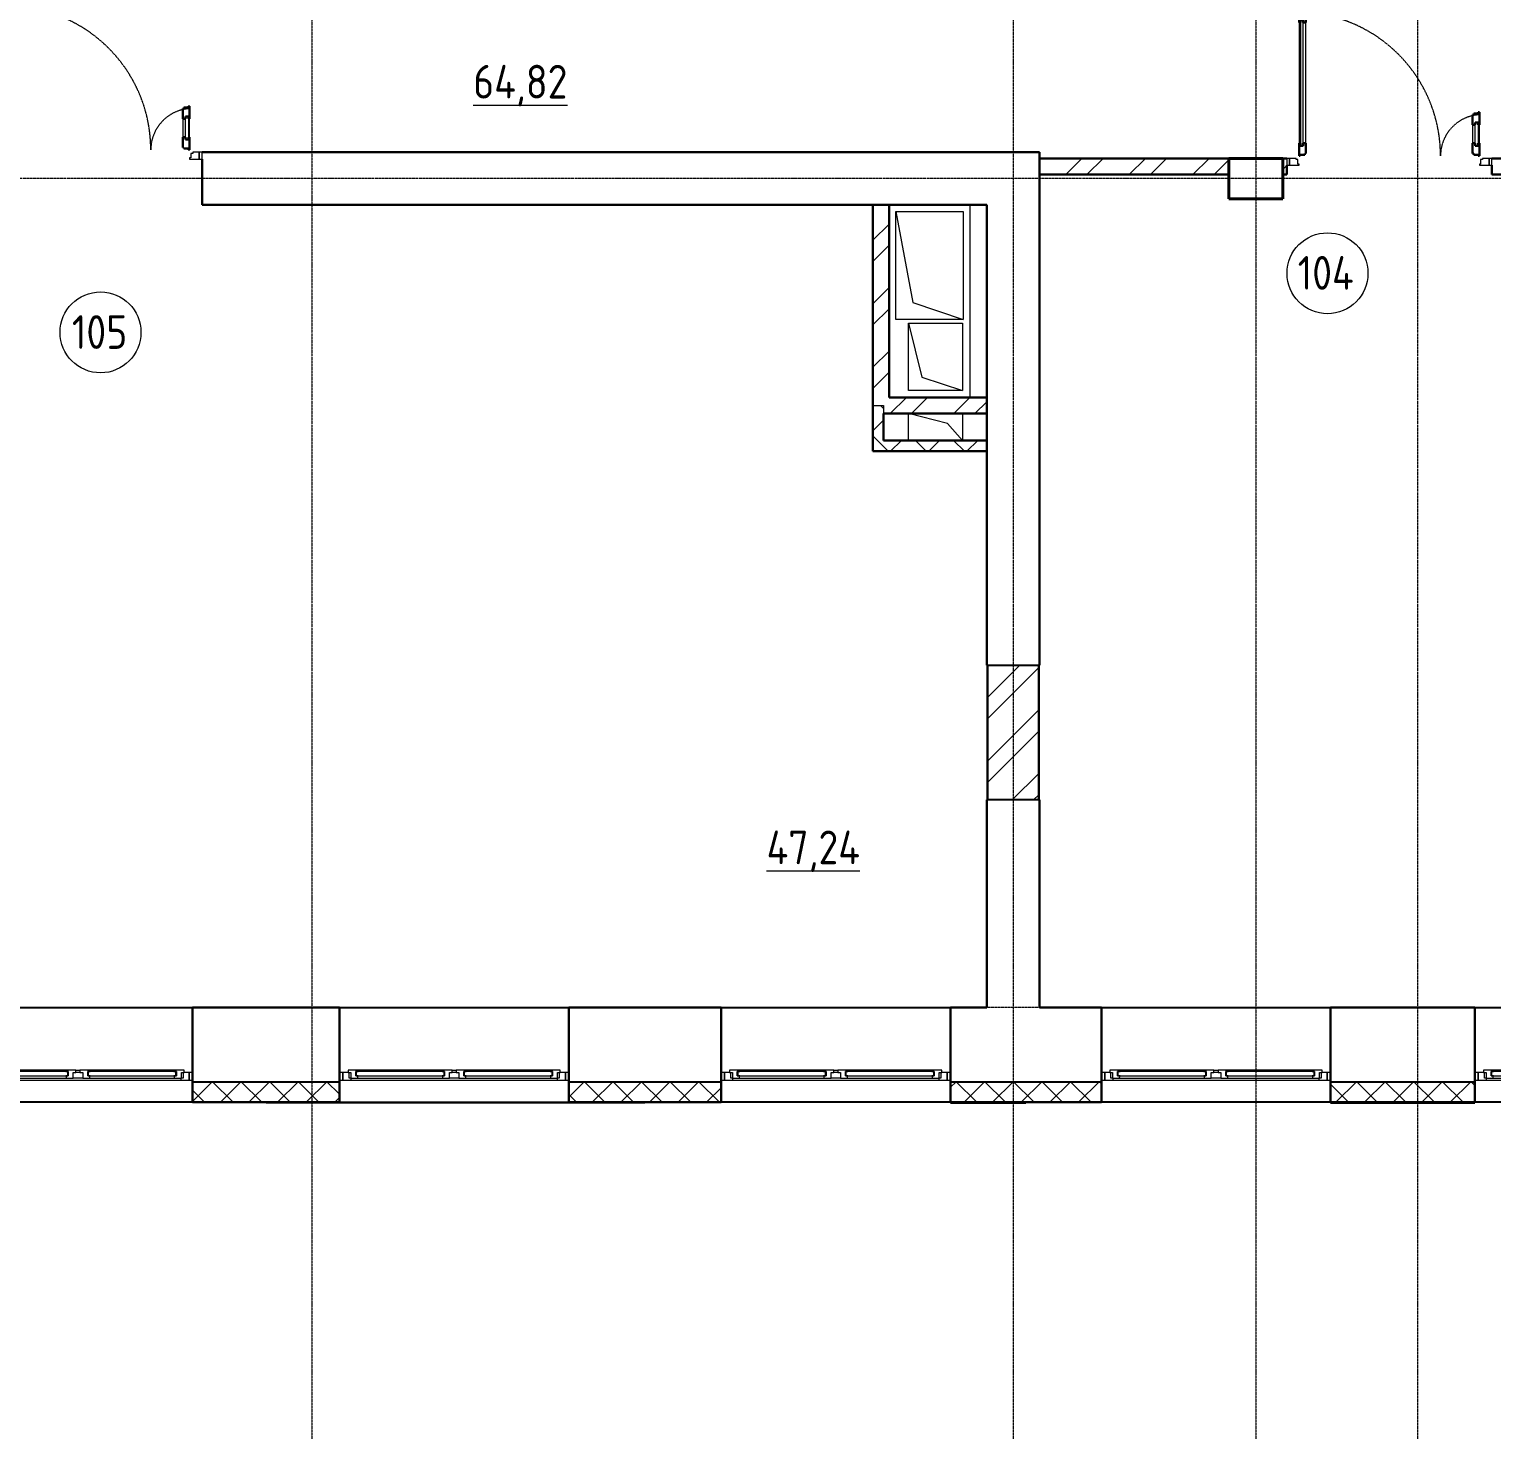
# Model space of a CAD drawing. Header units: millimetres. Extents: x -695119 to 412940, y -249585 to 622758.
# Drawn here: x -132812 to -121966, y 515028 to 525418 of the extents above; entities that cross this region are included whole.
import ezdxf

# ---------------------------------------------------------------- set-up
doc = ezdxf.new("R2010")
doc.units = ezdxf.units.MM
doc.linetypes.add('ADSK_Линия сетки', pattern=[25, 20, -2.5, 0, -2.5])
doc.linetypes.add('ADSK_Штриховая_ш2 п1_5', pattern=[4.5, 3, -1.5])
for name, color, linetype, lineweight in [('Двери', 8, 'Continuous', 9), ('Каркас_Импост', 8, 'Continuous', 9), ('Марки помещений', 8, 'Continuous', 20), ('Монтажный зазор', 8, 'Continuous', 9), ('Несущие колонны', 252, 'Continuous', 18), ('Окна', 252, 'Continuous', 9), ('Оси', 252, 'Continuous', 9), ('Остекление', 8, 'Continuous', 9), ('Открывание', 8, 'ADSK_Штриховая_ш2 п1_5', 9), ('Панель', 252, 'Continuous', 30), ('Перекрытия', 7, 'Continuous', 18), ('Стены разрез', 7, 'Continuous', 30), ('Стены штриховка', 7, 'Continuous', 9)]:
    doc.layers.add(name, color=color, linetype=linetype, lineweight=lineweight)
doc.layers.add('Стены', color=194, linetype='Continuous')
doc.styles.add('GOST Common_2', font='', dxfattribs={"width": 0.9, "height": 250})
doc.styles.get('GOST Common_2').set_extended_font_data('GOST type B')
pattern_1 = [(45, (-109179.56, 538399.8), (-235.7317, 235.7317), []), (45, (-109022.4, 538399.8), (-235.7317, 235.7317), [])]
pattern_2 = [(0, (-109179.56, 538399.79), (406.4, 101.6), [33.528, -271.272, 33.528, -271.272, -1625.6]), (0, (-109179.56, 538399.79), (406.4, 101.6), [-609.6, 33.528, -576.072, 33.528, -271.272, -711.2]), (0, (-109179.56, 538399.79), (406.4, 101.6), [-1524, 33.528, -169.672, 33.528, -474.472]), (120, (-109027.16, 538450.59), (-291.18818, 301.15272), [33.528, -271.272, 33.528, -271.272, -1625.6]), (120, (-109027.16, 538450.59), (-291.18818, 301.15272), [-609.6, 33.528, -576.072, 33.528, -271.272, -711.2]), (120, (-109027.16, 538450.59), (-291.18818, 301.15272), [-1524, 33.528, -169.672, 33.528, -474.472]), (240, (-108976.36, 538653.79), (-115.21182, -402.75272), [33.528, -271.272, 33.528, -271.272, -1625.6]), (240, (-108976.36, 538653.79), (-115.21182, -402.75272), [-609.6, 33.528, -576.072, 33.528, -271.272, -711.2]), (240, (-108976.36, 538653.79), (-115.21182, -402.75272), [-1524, 33.528, -169.672, 33.528, -474.472])]
pattern_3 = [(45, (-109179.56, 538399.79), (-141.4214, 141.4214), []), (135, (-109179.56, 538399.79), (-141.4214, -141.4214), [])]

# ---------------------------------------------------------------- blocks, each defined once
blk = doc.blocks.new('BIMLIB_Окно_Двустворчатое_VEKA_СФрамугойСнизу_ГОСТ30674_без линий - Ж_ОК-1_2320х1700-3824232-План 1 этажа смеж')
at = {"layer": 'Каркас_Импост', "lineweight": 18}
for p, q in [((-766, 265), (-825, 265)), ((-825, 265), (-825, 207)), ((-779, 207), (-779, 248)), ((-779, 248), (-767, 248)), ((-767, 248), (-767, 207)), ((-717, 248), (-767, 248)), ((-761, 248), (-766, 265)), ((-730, 199), (-730, 231)), ((-730, 231), (-712, 231)), ((-712, 231), (-717, 248)), ((-85, 248), (-90, 231)), ((-90, 231), (-72, 231)), ((-35, 248), (-85, 248)), ((-72, 231), (-72, 199)), ((-35, 207), (-35, 248)), ((35, 248), (35, 207)), ((85, 248), (35, 248)), ((72, 199), (72, 231)), ((72, 231), (90, 231)), ((90, 231), (85, 248)), ((717, 248), (712, 231)), ((712, 231), (730, 231)), ((767, 248), (717, 248)), ((730, 231), (730, 199)), ((766, 265), (761, 248)), ((825, 265), (766, 265)), ((767, 207), (767, 248)), ((767, 248), (779, 248)), ((779, 248), (779, 207)), ((825, 207), (825, 265)), ((-825, 207), (-787, 207)), ((-767, 207), (-787, 207)), ((-787, 207), (-787, 190)), ((-787, 190), (-731, 190)), ((-731, 190), (-730, 191)), ((-712, 199), (-730, 199)), ((-730, 191), (-729, 190)), ((-729, 190), (-714, 190)), ((-714, 190), (-712, 199)), ((-72, 199), (-90, 199)), ((-90, 199), (-88, 190)), ((-88, 190), (-73, 190)), ((-73, 190), (-72, 191)), ((-72, 191), (-71, 190)), ((-71, 190), (-15, 190)), ((-15, 207), (-35, 207)), ((-15, 190), (-15, 207)), ((35, 207), (15, 207)), ((15, 207), (15, 190)), ((15, 190), (71, 190)), ((71, 190), (72, 191)), ((90, 199), (72, 199)), ((72, 191), (73, 190)), ((73, 190), (88, 190)), ((88, 190), (90, 199)), ((730, 199), (712, 199)), ((712, 199), (714, 190)), ((714, 190), (729, 190)), ((729, 190), (730, 191)), ((730, 191), (731, 190)), ((731, 190), (787, 190)), ((787, 207), (767, 207)), ((787, 190), (787, 207)), ((787, 207), (825, 207))]:
    blk.add_line(p, q, dxfattribs=at)
at = {"layer": 'Каркас_Импост'}
for p, q in [((766, 265), (-766, 265)), ((-85, 248), (-717, 248)), ((-35, 248), (35, 248)), ((717, 248), (85, 248)), ((-731, 190), (-729, 190)), ((-714, 190), (-88, 190)), ((-73, 190), (-71, 190)), ((-15, 207), (15, 207)), ((15, 190), (-15, 190)), ((71, 190), (73, 190)), ((88, 190), (714, 190)), ((729, 190), (731, 190))]:
    blk.add_line(p, q, dxfattribs=at)
at = {"layer": 'Окна'}
for p, q in [((-825, 265), (-850, 265)), ((-825, 207), (-825, 265)), ((850, 265), (825, 265)), ((825, 265), (825, 207)), ((-850, 207), (-825, 207)), ((825, 207), (850, 207))]:
    blk.add_line(p, q, dxfattribs=at)
at = {"layer": 'Остекление'}
for p, q in [((-727, 231), (-730, 231)), ((-730, 231), (-730, 199)), ((-75, 231), (-727, 231)), ((-727, 231), (-727, 199)), ((-727, 199), (-727, 231)), ((-75, 199), (-75, 231)), ((-75, 231), (-75, 199)), ((-72, 231), (-75, 231)), ((-72, 199), (-72, 231)), ((75, 231), (72, 231)), ((72, 231), (72, 199)), ((727, 231), (75, 231)), ((75, 231), (75, 199)), ((75, 199), (75, 231)), ((727, 199), (727, 231)), ((727, 231), (727, 199)), ((730, 231), (727, 231)), ((730, 199), (730, 231)), ((-730, 199), (-727, 199)), ((-727, 199), (-75, 199)), ((-75, 199), (-72, 199)), ((72, 199), (75, 199)), ((75, 199), (727, 199)), ((727, 199), (730, 199))]:
    blk.add_line(p, q, dxfattribs=at)
blk = doc.blocks.new('ADSK_КолоннаЖБ_Прямоугольная1 - 300x400-1328091-План 1 этажа смеж')
at = {"layer": 'Несущие колонны', "lineweight": 40}
for p, q in [((-200, 150), (200, 150)), ((-200, -150), (-200, 150)), ((200, 150), (200, -150)), ((200, -150), (-200, -150))]:
    blk.add_line(p, q, dxfattribs=at)
blk = doc.blocks.new('Дверь_Alumark_двупольная_S50 - Ш_1_5_Внутр_1520х2350  Пр-2608677-План 1 этажа смеж')
at = {"layer": 'Каркас_Импост'}
for p, q in [((-566, 195), (-615, 195)), ((-615, 195), (-615, 145)), ((-615, 145), (-543, 145)), ((-566, 187), (-566, 195)), ((-552, 187), (-566, 187)), ((-552, 153), (-552, 187)), ((-543, 153), (-552, 153)), ((-543, 145), (-543, 153)), ((802, 153), (793, 153)), ((793, 153), (793, 145)), ((793, 145), (865, 145)), ((816, 187), (802, 187)), ((802, 187), (802, 153)), ((816, 195), (816, 187)), ((865, 195), (816, 195)), ((865, 145), (865, 195))]:
    blk.add_line(p, q, dxfattribs=at)
at = {"layer": 'Монтажный зазор'}
for p, q in [((-635, 195), (-635, 145)), ((-615, 195), (-635, 195)), ((-635, 145), (-615, 145)), ((-615, 145), (-615, 195)), ((885, 195), (865, 195)), ((865, 195), (865, 145)), ((865, 145), (885, 145)), ((885, 145), (885, 195))]:
    blk.add_line(p, q, dxfattribs=at)
at = {"layer": 'Остекление'}
for p, q in [((-534, 1221), (-534, 289)), ((-513, 1221), (-534, 1221)), ((-513, 289), (-513, 1221)), ((763, 289), (763, 461)), ((763, 461), (784, 461)), ((784, 461), (784, 289)), ((-534, 289), (-513, 289)), ((784, 289), (763, 289))]:
    blk.add_line(p, q, dxfattribs=at)
at = {"layer": 'Открывание'}
for centre, radius, start, end in [((-561, 213), 1066, 360, 89.0325), ((811, 213), 306, 93.3723, 180)]:
    blk.add_arc(centre, radius, start, end, dxfattribs=at)
at = {"layer": 'Панель'}
for p, q in [((-535, 1279), (-543, 1279)), ((-543, 1279), (-543, 1203)), ((-534, 1203), (-543, 1203)), ((-501, 1288), (-535, 1288)), ((-535, 1288), (-535, 1279)), ((-534, 1221), (-534, 1203)), ((-513, 1221), (-534, 1221)), ((-513, 1203), (-513, 1221)), ((-493, 1203), (-513, 1203)), ((-493, 1297), (-501, 1297)), ((-501, 1297), (-501, 1288)), ((-493, 1203), (-493, 1297)), ((751, 519), (743, 519)), ((743, 519), (743, 443)), ((743, 443), (763, 443)), ((785, 528), (751, 528)), ((751, 528), (751, 519)), ((763, 443), (763, 461)), ((763, 461), (784, 461)), ((784, 461), (784, 443)), ((784, 443), (793, 443)), ((793, 537), (785, 537)), ((785, 537), (785, 528)), ((793, 443), (793, 537)), ((-543, 307), (-543, 213)), ((-534, 307), (-543, 307)), ((-535, 213), (-535, 222)), ((-535, 222), (-501, 222)), ((-534, 289), (-534, 307)), ((-513, 289), (-534, 289)), ((-513, 307), (-513, 289)), ((-493, 307), (-513, 307)), ((-501, 222), (-501, 231)), ((-501, 231), (-493, 231)), ((-493, 231), (-493, 307)), ((743, 307), (743, 231)), ((743, 307), (763, 307)), ((743, 231), (751, 231)), ((751, 231), (751, 222)), ((751, 222), (785, 222)), ((763, 307), (763, 289)), ((763, 289), (784, 289)), ((784, 307), (793, 307)), ((784, 289), (784, 307)), ((785, 222), (785, 213)), ((793, 213), (793, 307)), ((-543, 213), (-535, 213)), ((785, 213), (793, 213))]:
    blk.add_line(p, q, dxfattribs=at)
at = {"layer": 'Панель', "lineweight": 9}
for p, q in [((-543, 1203), (-543, 307)), ((-493, 307), (-493, 1203)), ((743, 443), (743, 307)), ((793, 307), (793, 443))]:
    blk.add_line(p, q, dxfattribs=at)
blk = doc.blocks.new('Дверь_Alumark_двупольная_S50 - Ш_1_5_Внутр_1520х2350  Пр-2610531-План 1 этажа смеж')
at = {"layer": 'Каркас_Импост'}
for p, q in [((-566, 60), (-615, 60)), ((-615, 60), (-615, 10)), ((-615, 10), (-543, 10)), ((-566, 52), (-566, 60)), ((-552, 52), (-566, 52)), ((-552, 18), (-552, 52)), ((-543, 18), (-552, 18)), ((-543, 10), (-543, 18)), ((802, 18), (793, 18)), ((793, 18), (793, 10)), ((793, 10), (865, 10)), ((816, 52), (802, 52)), ((802, 52), (802, 18)), ((816, 60), (816, 52)), ((865, 60), (816, 60)), ((865, 10), (865, 60))]:
    blk.add_line(p, q, dxfattribs=at)
at = {"layer": 'Монтажный зазор'}
for p, q in [((-635, 60), (-635, 10)), ((-615, 60), (-635, 60)), ((-635, 10), (-615, 10)), ((-615, 10), (-615, 60)), ((885, 60), (865, 60)), ((865, 60), (865, 10)), ((865, 10), (885, 10)), ((885, 10), (885, 60))]:
    blk.add_line(p, q, dxfattribs=at)
at = {"layer": 'Остекление'}
for p, q in [((-534, 1086), (-534, 154)), ((-513, 1086), (-534, 1086)), ((-513, 154), (-513, 1086)), ((763, 154), (763, 326)), ((763, 326), (784, 326)), ((784, 326), (784, 154)), ((-534, 154), (-513, 154)), ((784, 154), (763, 154))]:
    blk.add_line(p, q, dxfattribs=at)
at = {"layer": 'Открывание'}
for centre, radius, start, end in [((-561, 78), 1066, 360, 89.0325), ((811, 78), 306, 93.3723, 180)]:
    blk.add_arc(centre, radius, start, end, dxfattribs=at)
at = {"layer": 'Панель'}
for p, q in [((-535, 1144), (-543, 1144)), ((-543, 1144), (-543, 1068)), ((-501, 1153), (-535, 1153)), ((-535, 1153), (-535, 1144)), ((-534, 1086), (-534, 1068)), ((-513, 1086), (-534, 1086)), ((-513, 1068), (-513, 1086)), ((-493, 1162), (-501, 1162)), ((-501, 1162), (-501, 1153)), ((-493, 1068), (-493, 1162)), ((-534, 1068), (-543, 1068)), ((-493, 1068), (-513, 1068)), ((751, 384), (743, 384)), ((743, 384), (743, 308)), ((785, 393), (751, 393)), ((751, 393), (751, 384)), ((763, 308), (763, 326)), ((763, 326), (784, 326)), ((784, 326), (784, 308)), ((793, 402), (785, 402)), ((785, 402), (785, 393)), ((793, 308), (793, 402)), ((743, 308), (763, 308)), ((784, 308), (793, 308)), ((-543, 172), (-543, 78)), ((-534, 172), (-543, 172)), ((-534, 154), (-534, 172)), ((-513, 154), (-534, 154)), ((-513, 172), (-513, 154)), ((-493, 172), (-513, 172)), ((-493, 96), (-493, 172)), ((743, 172), (743, 96)), ((743, 172), (763, 172)), ((763, 172), (763, 154)), ((763, 154), (784, 154)), ((784, 172), (793, 172)), ((784, 154), (784, 172)), ((793, 78), (793, 172)), ((-543, 78), (-535, 78)), ((-535, 78), (-535, 87)), ((-535, 87), (-501, 87)), ((-501, 87), (-501, 96)), ((-501, 96), (-493, 96)), ((743, 96), (751, 96)), ((751, 96), (751, 87)), ((751, 87), (785, 87)), ((785, 87), (785, 78)), ((785, 78), (793, 78))]:
    blk.add_line(p, q, dxfattribs=at)
at = {"layer": 'Панель', "lineweight": 9}
for p, q in [((-543, 1068), (-543, 172)), ((-493, 172), (-493, 1068)), ((743, 308), (743, 172)), ((793, 172), (793, 308))]:
    blk.add_line(p, q, dxfattribs=at)
blk = doc.blocks.new('ADSK_Марка_Помещение_ОдноЗначение_Номер - Номер-462100-План 1 этажа смеж')
at = {"layer": 'Марки помещений'}
blk.add_circle((0, 0), 3, dxfattribs=at)

msp = doc.modelspace()

# ---------------------------------------------------------------- hatches: boundary and pattern name
at = {"layer": 'Стены разрез', "lineweight": 9}
h = msp.add_hatch(dxfattribs=at)
h.set_pattern_fill('FP_1', color=256, style=0, pattern_type=2)
h.set_pattern_definition(pattern_1)
h.paths.add_polyline_path([(-121965.535, 524340.058), (-117915.535, 524340.058), (-117915.535, 524460.058), (-121965.535, 524460.058), (-121965.535, 524410.058)])
h.paths.add_polyline_path([(-125171.224, 524340.058), (-123915.535, 524340.058), (-123915.535, 524460.058), (-125320.535, 524460.058), (-125320.535, 524340.058)])
h.paths.add_polyline_path([(-117110.535, 524340.058), (-117110.535, 524460.058), (-117515.535, 524460.058), (-117515.535, 524340.058), (-117278.196, 524340.058)])
h.paths.add_polyline_path([(-123515.535, 524340.058), (-123485.535, 524340.058), (-123485.535, 524460.058), (-123515.535, 524460.058), (-123515.535, 524410.058)])
h = msp.add_hatch(dxfattribs=at)
h.set_pattern_fill('FP_1', color=256, style=0, pattern_type=2)
h.set_pattern_definition(pattern_1)
h.paths.add_polyline_path([(-126435.274, 522626.938), (-126435.274, 524115.058), (-126555.274, 524115.058), (-126555.274, 522626.938), (-126475.274, 522626.938)])
h = msp.add_hatch(dxfattribs=at)
h.set_pattern_fill('FP_1', color=256, style=0, pattern_type=2)
h.set_pattern_definition(pattern_1)
h.paths.add_polyline_path([(-125710.535, 522566.938), (-125710.535, 522686.938), (-126435.274, 522686.938), (-126435.274, 522626.938), (-126475.274, 522626.938), (-126475.274, 522566.938)])
h = msp.add_hatch(dxfattribs=at)
h.set_pattern_fill('FP_2', color=256, style=0, pattern_type=2)
h.set_pattern_definition(pattern_3)
h.paths.add_polyline_path([(-126475.274, 522366.938), (-126475.274, 522626.938), (-126555.274, 522626.938), (-126555.274, 522366.938)])
h = msp.add_hatch(dxfattribs=at)
h.set_pattern_fill('FP_2', color=256, style=0, pattern_type=2)
h.set_pattern_definition(pattern_3)
h.paths.add_polyline_path([(-126555.274, 522286.938), (-125710.535, 522286.938), (-125710.535, 522366.938), (-126555.274, 522366.938)])
h = msp.add_hatch(dxfattribs=at)
h.set_pattern_fill('FP_1', color=256, style=0, pattern_type=2)
h.set_pattern_definition(pattern_1)
h.paths.add_polyline_path([(-125705.535, 519700.058), (-125325.535, 519700.058), (-125325.535, 520700.058), (-125705.535, 520700.058)])
h = msp.add_hatch(dxfattribs=at)
h.set_pattern_fill('FP_5', color=256, style=0, pattern_type=2)
h.set_pattern_definition([(45, (-109179.56, 538399.79), (-106.066, 106.066), []), (135, (-109179.56, 538399.79), (-106.066, -106.066), [])])
h.paths.add_polyline_path([(-120388.535, 517460.058), (-119292.535, 517460.058), (-119292.535, 517534.058), (-119290.535, 517534.058), (-119290.535, 517610.058), (-120390.535, 517610.058), (-120390.535, 517534.058), (-120388.535, 517534.058)])
h.paths.add_polyline_path([(-117588.535, 517460.058), (-116462.535, 517460.058), (-116462.535, 517534.058), (-116460.535, 517534.058), (-116460.535, 517610.058), (-117590.535, 517610.058), (-117590.535, 517534.058), (-117588.535, 517534.058)])
h.paths.add_polyline_path([(-114690.535, 517460.058), (-114690.535, 517610.058), (-114760.535, 517610.058), (-114760.535, 517534.058), (-114758.535, 517534.058), (-114758.535, 517460.058)])
h.paths.add_polyline_path([(-130911.608, 517460.058), (-130512.535, 517460.058), (-130512.535, 517534.058), (-130510.535, 517534.058), (-130510.535, 517610.058), (-131600.535, 517610.058), (-131600.535, 517534.058), (-131598.535, 517534.058), (-131598.535, 517460.058)])
h.paths.add_polyline_path([(-137238.535, 517460.058), (-136112.535, 517460.058), (-136112.535, 517534.058), (-136110.535, 517534.058), (-136110.535, 517610.058), (-137240.535, 517610.058), (-137240.535, 517534.058), (-137238.535, 517534.058)])
h.paths.add_polyline_path([(-133302.535, 517460.058), (-133302.535, 517534.058), (-133300.535, 517534.058), (-133300.535, 517610.058), (-134410.535, 517610.058), (-134410.535, 517534.058), (-134408.535, 517534.058), (-134408.535, 517460.058), (-133781.799, 517460.058)])
h.paths.add_polyline_path([(-138942.535, 517460.058), (-138942.535, 517534.058), (-138940.535, 517534.058), (-138940.535, 517610.058), (-140090.535, 517610.058), (-140090.535, 517534.058), (-140088.535, 517534.058), (-140088.535, 517460.058), (-139163.409, 517460.058)])
h.paths.add_polyline_path([(-128808.535, 517460.058), (-127682.535, 517460.058), (-127682.535, 517534.058), (-127680.535, 517534.058), (-127680.535, 517610.058), (-128810.535, 517610.058), (-128810.535, 517534.058), (-128808.535, 517534.058)])
h.paths.add_polyline_path([(-125978.535, 517460.058), (-124862.535, 517460.058), (-124862.535, 517534.058), (-124860.535, 517534.058), (-124860.535, 517610.058), (-125980.535, 517610.058), (-125980.535, 517534.058), (-125978.535, 517534.058), (-125978.535, 517515.78)])
h.paths.add_polyline_path([(-123158.535, 517460.058), (-122092.535, 517460.058), (-122092.535, 517534.058), (-122090.535, 517534.058), (-122090.535, 517610.058), (-123160.535, 517610.058), (-123160.535, 517534.058), (-123158.535, 517534.058)])
h.paths.add_polyline_path([(-141792.535, 517460.058), (-141792.535, 517534.058), (-141790.535, 517534.058), (-141790.535, 517610.058), (-143215.535, 517610.058), (-143215.535, 517460.058), (-142392.375, 517460.058)])
h = msp.add_hatch(dxfattribs=at)
h.set_pattern_fill('FP_4', color=256, style=0, pattern_type=2)
h.set_pattern_definition(pattern_2)
h.paths.add_polyline_path([(-123018.58, 517458.058), (-122090.535, 517458.058), (-122090.535, 517534.058), (-122092.535, 517534.058), (-122092.535, 517460.058), (-123158.535, 517460.058), (-123158.535, 517534.058), (-123160.535, 517534.058), (-123160.535, 517458.058)])
h.paths.add_polyline_path([(-114690.535, 517458.058), (-114690.535, 517460.058), (-114758.535, 517460.058), (-114758.535, 517534.058), (-114760.535, 517534.058), (-114760.535, 517458.058)])
h.paths.add_polyline_path([(-130552.834, 517458.058), (-130510.535, 517458.058), (-130510.535, 517534.058), (-130512.535, 517534.058), (-130512.535, 517460.058), (-131598.535, 517460.058), (-131598.535, 517534.058), (-131600.535, 517534.058), (-131600.535, 517458.058), (-130911.608, 517458.058)])
h.paths.add_polyline_path([(-128810.535, 517458.058), (-127680.535, 517458.058), (-127680.535, 517534.058), (-127682.535, 517534.058), (-127682.535, 517460.058), (-128808.535, 517460.058), (-128808.535, 517534.058), (-128810.535, 517534.058)])
h.paths.add_polyline_path([(-116460.535, 517458.058), (-116460.535, 517534.058), (-116462.535, 517534.058), (-116462.535, 517460.058), (-117588.535, 517460.058), (-117588.535, 517534.058), (-117590.535, 517534.058), (-117590.535, 517458.058), (-116560.648, 517458.058)])
h.paths.add_polyline_path([(-125980.535, 517458.058), (-124860.535, 517458.058), (-124860.535, 517534.058), (-124862.535, 517534.058), (-124862.535, 517460.058), (-125978.535, 517460.058), (-125978.535, 517534.058), (-125980.535, 517534.058), (-125980.535, 517515.78)])
h.paths.add_polyline_path([(-120390.535, 517458.058), (-119290.535, 517458.058), (-119290.535, 517534.058), (-119292.535, 517534.058), (-119292.535, 517460.058), (-120388.535, 517460.058), (-120388.535, 517534.058), (-120390.535, 517534.058)])
h.paths.add_polyline_path([(-141790.535, 517458.058), (-141790.535, 517534.058), (-141792.535, 517534.058), (-141792.535, 517460.058), (-143215.535, 517460.058), (-143215.535, 517458.058), (-142392.375, 517458.058)])
h.paths.add_polyline_path([(-136293.217, 517458.058), (-136110.535, 517458.058), (-136110.535, 517534.058), (-136112.535, 517534.058), (-136112.535, 517460.058), (-137238.535, 517460.058), (-137238.535, 517534.058), (-137240.535, 517534.058), (-137240.535, 517458.058), (-136651.991, 517458.058)])
h.paths.add_polyline_path([(-139163.409, 517458.058), (-138940.535, 517458.058), (-138940.535, 517534.058), (-138942.535, 517534.058), (-138942.535, 517460.058), (-140088.535, 517460.058), (-140088.535, 517534.058), (-140090.535, 517534.058), (-140090.535, 517458.058), (-139522.183, 517458.058)])
h.paths.add_polyline_path([(-134410.535, 517458.058), (-133300.535, 517458.058), (-133300.535, 517534.058), (-133302.535, 517534.058), (-133302.535, 517460.058), (-134408.535, 517460.058), (-134408.535, 517534.058), (-134410.535, 517534.058)])
h = msp.add_hatch(dxfattribs=at)
h.set_pattern_fill('FP_4', color=256, style=0, pattern_type=2)
h.set_pattern_definition(pattern_2)
h.paths.add_polyline_path([(-134410.535, 517453.058), (-133855.535, 517453.058), (-133855.535, 517458.058), (-134410.535, 517458.058)])
h.paths.add_polyline_path([(-139163.409, 517453.058), (-138940.535, 517453.058), (-138940.535, 517458.058), (-140090.535, 517458.058), (-140090.535, 517453.058), (-139522.183, 517453.058)])
h.paths.add_polyline_path([(-123160.535, 517453.058), (-122090.535, 517453.058), (-122090.535, 517458.058), (-123160.535, 517458.058)])
h.paths.add_polyline_path([(-125420.535, 517453.058), (-125420.535, 517458.058), (-125980.535, 517458.058), (-125980.535, 517453.058), (-125888.772, 517453.058)])
h.paths.add_polyline_path([(-117278.196, 517453.058), (-117025.535, 517453.058), (-117025.535, 517458.058), (-117590.535, 517458.058), (-117590.535, 517453.058)])
h.paths.add_polyline_path([(-119800.535, 517453.058), (-119800.535, 517458.058), (-120390.535, 517458.058), (-120390.535, 517453.058), (-120148.388, 517453.058)])
h.paths.add_polyline_path([(-95180.535, 517453.058), (-94630.535, 517453.058), (-94630.535, 517458.058), (-95180.535, 517458.058)])
h.paths.add_polyline_path([(-91446.47, 517453.058), (-91305.535, 517453.058), (-91305.535, 517458.058), (-92380.535, 517458.058), (-92380.535, 517453.058), (-92164.018, 517453.058)])
h.paths.add_polyline_path([(-99680.535, 517453.058), (-99680.535, 517458.058), (-100220.535, 517458.058), (-100220.535, 517453.058), (-99698.271, 517453.058)])
h.paths.add_polyline_path([(-83912.216, 517453.058), (-83475.535, 517453.058), (-83475.535, 517458.058), (-84020.535, 517458.058), (-84020.535, 517453.058)])

# ---------------------------------------------------------------- linework, layer by layer
at = {"lineweight": 18}
for p, q in [((-125835.481, 524115.058), (-125835.481, 522686.938)), ((-126385.041, 523265.058), (-126385.041, 524065.058)), ((-126385.041, 524065.058), (-125885.041, 524065.058)), ((-126385.041, 524065.058), (-126260.041, 523390.058)), ((-125885.041, 524065.058), (-125885.041, 523265.058)), ((-126260.041, 523390.058), (-125885.041, 523265.058)), ((-125885.041, 523265.058), (-126385.041, 523265.058)), ((-126291.22, 522736.938), (-126291.22, 523236.938)), ((-126291.22, 523236.938), (-125891.22, 523236.938)), ((-126291.22, 523236.938), (-126191.22, 522836.938)), ((-125891.22, 523236.938), (-125891.22, 522736.938)), ((-126191.22, 522836.938), (-125891.22, 522736.938)), ((-125891.22, 522736.938), (-126291.22, 522736.938)), ((-126000.754, 522493.58), (-126291.22, 522566.938)), ((-126291.22, 522366.938), (-126291.22, 522566.938)), ((-125891.22, 522366.938), (-126000.754, 522493.58)), ((-125891.22, 522566.938), (-125891.22, 522366.938))]:
    msp.add_line(p, q, dxfattribs=at)
at = {"layer": 'Несущие колонны', "lineweight": 40}
for p, q in [((-123515.535, 524460.058), (-123915.535, 524460.058)), ((-123915.535, 524340.058), (-123915.535, 524160.058)), ((-123515.535, 524160.058), (-123515.535, 524340.058)), ((-123915.535, 524160.058), (-123515.535, 524160.058))]:
    msp.add_line(p, q, dxfattribs=at)
at = {"layer": 'Несущие колонны'}
for p, q in [((-123915.535, 524460.058), (-123915.535, 524340.058)), ((-123515.535, 524340.058), (-123515.535, 524460.058))]:
    msp.add_line(p, q, dxfattribs=at)
at = {"layer": 'Оси', "linetype": 'ADSK_Линия сетки'}
for p, q in [((-130715.535, 535260.058), (-130715.535, 505864.372)), ((-125515.535, 535260.058), (-125515.535, 505864.372)), ((-123715.535, 535260.058), (-123715.535, 505864.372)), ((-122515.535, 535260.058), (-122515.535, 505864.372)), ((-72648.241, 524310.058), (-149587.813, 524310.058)), ((-72648.241, 518160.058), (-149587.813, 518160.058))]:
    msp.add_line(p, q, dxfattribs=at)
at = {"layer": 'Перекрытия', "color": 49, "true_color": 0x464646}
for p, q in [((-126291.22, 523236.938), (-125891.22, 523236.938)), ((-126291.22, 522736.938), (-126291.22, 523236.938)), ((-125891.22, 523236.938), (-125891.22, 522736.938)), ((-125891.22, 522736.938), (-126291.22, 522736.938)), ((-126291.22, 522366.938), (-126291.22, 522566.938)), ((-125891.22, 522566.938), (-125891.22, 522366.938))]:
    msp.add_line(p, q, dxfattribs=at)
at = {"layer": 'Стены'}
for p, q in [((-123915.535, 524340.058), (-123915.535, 524460.058)), ((-123515.535, 524460.058), (-123515.535, 524340.058)), ((-125705.535, 520700.058), (-125325.535, 520700.058)), ((-125325.535, 519700.058), (-125705.535, 519700.058)), ((-133300.535, 518160.058), (-131600.535, 518160.058)), ((-130510.535, 518160.058), (-128810.535, 518160.058)), ((-127680.535, 518160.058), (-125980.535, 518160.058)), ((-124860.535, 518160.058), (-123160.535, 518160.058)), ((-122090.535, 518160.058), (-120390.535, 518160.058)), ((-131600.535, 517610.058), (-130510.535, 517610.058)), ((-128810.535, 517610.058), (-127680.535, 517610.058)), ((-125980.535, 517610.058), (-124860.535, 517610.058)), ((-123160.535, 517610.058), (-122090.535, 517610.058)), ((-131600.535, 517458.058), (-133300.535, 517458.058)), ((-131055.535, 517453.058), (-131055.535, 517458.058)), ((-128245.535, 517453.058), (-131055.535, 517453.058)), ((-130510.535, 517458.058), (-128810.535, 517458.058)), ((-130510.535, 517458.058), (-130510.535, 517453.058)), ((-128810.535, 517453.058), (-128810.535, 517458.058)), ((-128245.535, 517453.058), (-128245.535, 517458.058)), ((-125980.535, 517458.058), (-127680.535, 517458.058)), ((-123160.535, 517458.058), (-124860.535, 517458.058)), ((-120390.535, 517458.058), (-122090.535, 517458.058))]:
    msp.add_line(p, q, dxfattribs=at)
at = {"layer": 'Стены разрез'}
for p, q in [((-125320.535, 524505.058), (-131530.536, 524505.058)), ((-131530.536, 524455.058), (-131530.536, 524115.058)), ((-125320.535, 520700.058), (-125320.535, 524505.058)), ((-123915.535, 524460.058), (-125320.535, 524460.058)), ((-123485.535, 524460.058), (-123515.535, 524460.058)), ((-117915.535, 524460.058), (-121965.535, 524460.058)), ((-125320.535, 524340.058), (-123915.535, 524340.058)), ((-123515.535, 524340.058), (-123485.535, 524340.058)), ((-123485.535, 524340.058), (-123485.535, 524410.058)), ((-121965.535, 524410.058), (-121965.535, 524340.058)), ((-121965.535, 524340.058), (-120480.535, 524340.058)), ((-131530.536, 524115.058), (-125710.535, 524115.058)), ((-126555.274, 524115.058), (-126555.274, 522286.938)), ((-126435.274, 522686.938), (-126435.274, 524115.058)), ((-125710.535, 524115.058), (-125710.535, 520700.058)), ((-125710.535, 522686.938), (-126435.274, 522686.938)), ((-126475.274, 522566.938), (-125710.535, 522566.938)), ((-126475.274, 522366.938), (-126475.274, 522566.938)), ((-125710.535, 522366.938), (-126475.274, 522366.938)), ((-126555.274, 522286.938), (-125710.535, 522286.938)), ((-125710.535, 520700.058), (-125705.535, 520700.058)), ((-125705.535, 520700.058), (-125705.535, 519700.058)), ((-125325.535, 520700.058), (-125320.535, 520700.058)), ((-125325.535, 519700.058), (-125325.535, 520700.058)), ((-125710.535, 519700.058), (-125710.535, 518160.058)), ((-125705.535, 519700.058), (-125710.535, 519700.058)), ((-125320.535, 519700.058), (-125325.535, 519700.058)), ((-125320.535, 518160.058), (-125320.535, 519700.058)), ((-130510.535, 518160.058), (-131600.535, 518160.058)), ((-131600.535, 518160.058), (-131600.535, 517458.058)), ((-130510.535, 517458.058), (-130510.535, 518160.058)), ((-127680.535, 518160.058), (-128810.535, 518160.058)), ((-128810.535, 518160.058), (-128810.535, 517458.058)), ((-127680.535, 517458.058), (-127680.535, 518160.058)), ((-125710.535, 518160.058), (-125980.535, 518160.058)), ((-125980.535, 518160.058), (-125980.535, 517453.058)), ((-124860.535, 518160.058), (-125320.535, 518160.058)), ((-124860.535, 517458.058), (-124860.535, 518160.058)), ((-122090.535, 518160.058), (-123160.535, 518160.058)), ((-123160.535, 518160.058), (-123160.535, 517453.058)), ((-122090.535, 517453.058), (-122090.535, 518160.058)), ((-131600.535, 517458.058), (-130510.535, 517458.058)), ((-128810.535, 517458.058), (-127680.535, 517458.058)), ((-125980.535, 517458.058), (-124860.535, 517458.058)), ((-125980.535, 517453.058), (-125420.535, 517453.058)), ((-125420.535, 517453.058), (-125420.535, 517458.058)), ((-122090.535, 517458.058), (-123160.535, 517458.058)), ((-123160.535, 517453.058), (-122090.535, 517453.058))]:
    msp.add_line(p, q, dxfattribs=at)
at = {"layer": 'Стены штриховка'}
for p, q in [((-126555.274, 522626.938), (-126475.274, 522626.938)), ((-126475.274, 522626.938), (-126475.274, 522566.938)), ((-131598.535, 517534.058), (-131600.535, 517534.058)), ((-131598.535, 517534.058), (-131598.535, 517460.058)), ((-130510.535, 517534.058), (-130512.535, 517534.058)), ((-130512.535, 517460.058), (-130512.535, 517534.058)), ((-128808.535, 517534.058), (-128810.535, 517534.058)), ((-128808.535, 517534.058), (-128808.535, 517460.058)), ((-127680.535, 517534.058), (-127682.535, 517534.058)), ((-127682.535, 517460.058), (-127682.535, 517534.058)), ((-125978.535, 517534.058), (-125980.535, 517534.058)), ((-125978.535, 517534.058), (-125978.535, 517460.058)), ((-124860.535, 517534.058), (-124862.535, 517534.058)), ((-124862.535, 517460.058), (-124862.535, 517534.058)), ((-123158.535, 517534.058), (-123160.535, 517534.058)), ((-123158.535, 517534.058), (-123158.535, 517460.058)), ((-122090.535, 517534.058), (-122092.535, 517534.058)), ((-122092.535, 517460.058), (-122092.535, 517534.058)), ((-131598.535, 517460.058), (-130512.535, 517460.058)), ((-128808.535, 517460.058), (-127682.535, 517460.058)), ((-125978.535, 517460.058), (-124862.535, 517460.058)), ((-123158.535, 517460.058), (-122092.535, 517460.058))]:
    msp.add_line(p, q, dxfattribs=at)

# ---------------------------------------------------------------- block references
at = {"layer": 'Двери'}
for name, p in [('Дверь_Alumark_двупольная_S50 - Ш_1_5_Внутр_1520х2350  Пр-2608677-План 1 этажа смеж', (-132415.536, 524310.058)), ('Дверь_Alumark_двупольная_S50 - Ш_1_5_Внутр_1520х2350  Пр-2610531-План 1 этажа смеж', (-122850.535, 524400.058))]:
    msp.add_blockref(name, p, dxfattribs=at)
at = {"layer": 'Марки помещений', "xscale": 99.99999999999993, "yscale": 99.99999999999993, "zscale": 99.99999999999993}
for p in [(-123183.601, 523607.746), (-132283.155, 523168.898)]:
    msp.add_blockref('ADSK_Марка_Помещение_ОдноЗначение_Номер - Номер-462100-План 1 этажа смеж', p, dxfattribs=at)
at = {"layer": 'Несущие колонны', "lineweight": 40}
msp.add_blockref('ADSK_КолоннаЖБ_Прямоугольная1 - 300x400-1328091-План 1 этажа смеж', (-123715.535, 524310.058), dxfattribs=at)
at = {"layer": 'Окна', "rotation": 180}
for p in [(-132450.535, 517885.058), (-129660.535, 517885.058), (-126830.535, 517885.058), (-124010.535, 517885.058), (-121240.535, 517885.058)]:
    msp.add_blockref('BIMLIB_Окно_Двустворчатое_VEKA_СФрамугойСнизу_ГОСТ30674_без линий - Ж_ОК-1_2320х1700-3824232-План 1 этажа смеж', p, dxfattribs=at)

# ---------------------------------------------------------------- texts
at = {"layer": 'Марки помещений', "lineweight": 9, "char_height": 250, "attachment_point": 1, "style": 'GOST Common_2'}
for s, insert, width in [('\\L64,82', (-129519.192, 525153.84), 894.68325), ('104', (-123404.559, 523735.471), 548.35425), ('105', (-132495.562, 523296.623), 526.70869), ('\\L47,24', (-127343.535, 519473.19), 916.32881)]:
    msp.add_mtext(s, dxfattribs=dict(at, insert=insert, width=width))

doc.saveas('drawing.dxf')
